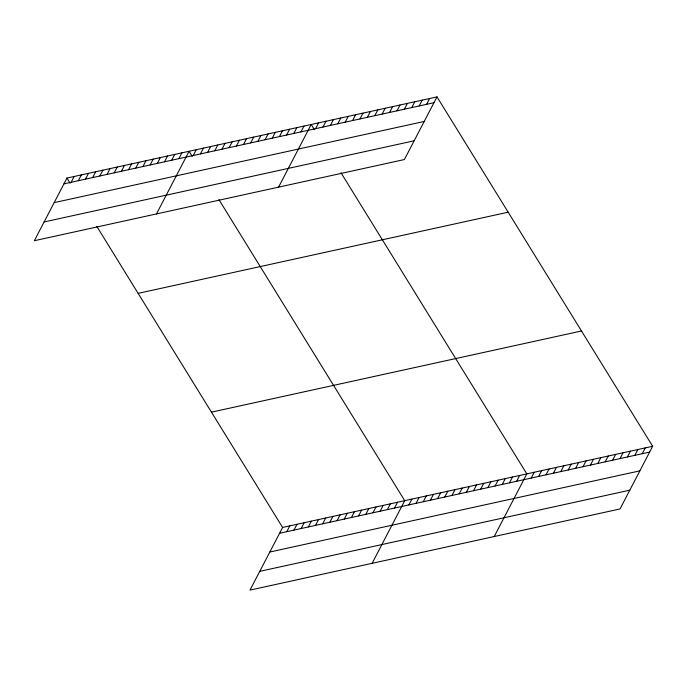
<?xml version="1.0" encoding="UTF-8"?>
<svg xmlns="http://www.w3.org/2000/svg" width="687" height="687" viewBox="0 0 687 687"><rect width="100%" height="100%" fill="white"/><g stroke="black" fill="none" stroke-linecap="round" stroke-linejoin="round"><path stroke-width="1.03" d="M437.001 96.893L66.965 178.062L34.35 240.716L404.385 159.547L437.001 96.893L652.65 446.284L620.035 508.938L249.999 590.107L282.615 527.453L652.65 446.284M71.122 182.295L74.153 176.482M78.309 180.715L81.332 174.91M85.489 179.144L88.511 173.33M92.676 177.572L95.699 171.759M99.855 175.992L102.878 170.187M107.043 174.421L110.066 168.607M114.222 172.841L117.245 167.035M121.41 171.269L124.433 165.455M128.589 169.689L131.612 163.884M135.768 168.117L138.8 162.304M142.956 166.537L145.979 160.732M150.135 164.966L153.158 159.152M157.323 163.386L160.346 157.581M164.502 161.814L167.525 156.001M171.69 160.234L174.713 154.429M178.869 158.663L181.892 152.849M156.464 213.932L189.08 151.277L192.214 156.361M193.236 155.511L196.259 149.697M200.415 153.931L203.446 148.126M207.603 152.359L210.626 146.546M214.782 150.788L217.813 144.974M221.97 149.208L224.993 143.403M229.149 147.636L232.172 141.823M236.337 146.056L239.359 140.251M243.516 144.485L246.539 138.671M250.703 142.905L253.726 137.099M257.883 141.333L260.905 135.519M265.07 139.753L268.093 133.948M272.25 138.181L275.272 132.368M279.429 136.601L282.46 130.796M286.616 135.03L289.639 129.216M293.796 133.45L296.827 127.645M300.983 131.878L304.006 126.065M278.57 187.147L311.185 124.493L314.328 129.577M315.565 128.675L318.588 122.87M322.967 127.052L325.99 121.247M330.37 125.429L333.393 119.624M337.764 123.806L340.795 118.001M345.166 122.183L348.189 116.378M352.568 120.56L355.591 114.755M359.971 118.937L362.994 113.132M367.373 117.314L370.396 111.509M374.767 115.691L377.798 109.886M382.17 114.068L385.192 108.263M389.572 112.445L392.595 106.64M396.974 110.822L399.997 105.017M404.377 109.199L407.4 103.385M411.771 107.576L414.802 101.762M419.173 105.953L422.196 100.139M426.575 104.33L429.598 98.516M286.771 531.686L289.794 525.873M293.959 530.106L296.982 524.301M301.138 528.535L304.161 522.721M308.326 526.955L311.348 521.15M315.505 525.383L318.528 519.57M322.692 523.803L325.715 517.998M329.872 522.232L332.894 516.418M337.051 520.652L340.082 514.846M344.239 519.08L347.261 513.266M351.418 517.5L354.449 511.695M358.605 515.928L361.628 510.115M365.785 514.348L368.807 508.543M372.972 512.777L375.995 506.972M380.151 511.205L383.174 505.392M387.339 509.625L390.362 503.82M394.518 508.054L397.541 502.24M372.114 563.323L404.729 500.668L218.904 199.599M408.885 504.902L411.908 499.088M416.064 503.322L419.096 497.517M423.252 501.75L426.275 495.937M430.431 500.17L433.463 494.365M437.619 498.599L440.642 492.785M444.798 497.019L447.821 491.214M451.986 495.447L455.009 489.633M459.165 493.867L462.188 488.062M466.353 492.296L469.376 486.482M473.532 490.716L476.555 484.91M480.72 489.144L483.742 483.33M487.899 487.564L490.922 481.759M495.078 485.992L498.109 480.187M502.266 484.421L505.288 478.607M509.445 482.841L512.468 477.036M516.633 481.269L519.655 475.456M494.219 536.538L526.835 473.884L341.018 172.815M531.214 478.066L534.237 472.261M538.617 476.443L541.639 470.638M546.019 474.82L549.042 469.015M553.413 473.197L556.444 467.392M560.815 471.574L563.838 465.76M568.218 469.951L571.24 464.137M575.62 468.328L578.643 462.514M583.023 466.705L586.045 460.891M590.416 465.082L593.448 459.268M597.819 463.459L600.842 457.645M605.221 461.836L608.244 456.022M612.624 460.213L615.646 454.399M620.026 458.59L623.049 452.776M627.42 456.967L630.451 451.153M634.822 455.344L637.845 449.53M642.225 453.721L645.248 447.907M63.943 183.867L433.978 102.706M54.179 202.631L424.214 121.462M44.114 221.953L414.149 140.792M138.13 293.358L508.165 212.197M211.45 412.148L581.485 330.988M279.592 533.258L649.627 452.098M269.828 552.022L639.863 470.853M259.763 571.344L629.799 490.183M66.965 178.062L70.108 183.146M96.79 226.384L282.615 527.453"/></g></svg>
